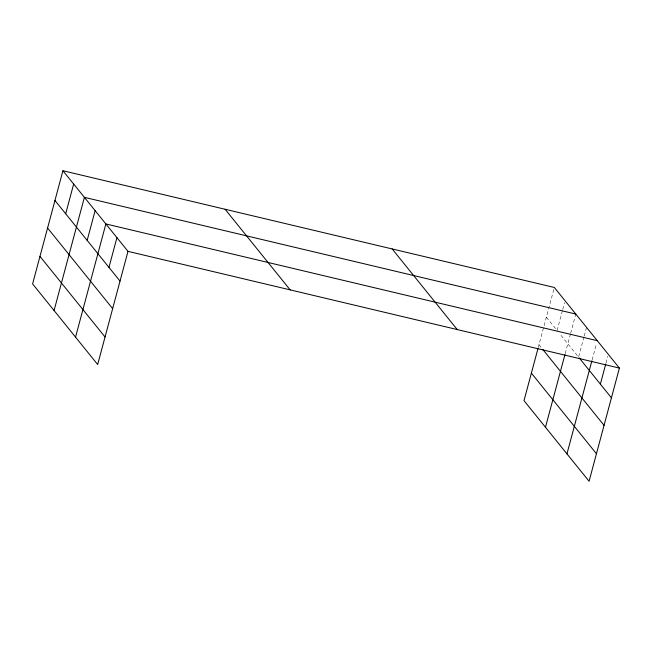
<?xml version="1.0" encoding="UTF-8"?>
<svg xmlns="http://www.w3.org/2000/svg" width="652" height="652" viewBox="0 0 652 652"><rect width="100%" height="100%" fill="white"/><g stroke="black" fill="none" stroke-linecap="round" stroke-linejoin="round"><path stroke-width="0.49" stroke-dasharray="3.26 2.44" d="M538.202 347.679L554.33 287.467M557.101 330.515L562.497 310.36M562.757 309.407L564.559 302.691M565.202 353.645L570.41 334.215M570.663 333.262L575.806 314.068M583.972 336.97L578.568 357.117L559.628 333.645M584.225 336.008L586.539 327.377M592.138 359.863L596.507 343.555M606.026 363.017L607.827 356.302M546.368 317.206L555.838 328.95M538.984 344.745L541.51 347.875"/><path stroke-width="0.98" d="M62.926 170.734L32.6 283.913L97.67 364.533L127.996 251.354L62.926 170.734L554.33 287.467L619.4 368.087L589.074 481.266L524.004 400.646L537.941 348.657M65.689 213.783L73.66 184.035M54.075 310.515L84.401 197.336L575.806 314.068M87.164 240.384L95.135 210.645M75.542 337.125L105.868 223.946L597.281 340.678M108.965 267.393L116.928 237.646M545.479 427.247L564.934 354.631M566.955 453.857L591.877 360.825M600.37 384.126L605.765 363.979M127.996 251.354L619.4 368.087M579.204 357.899L611.429 397.826M542.774 349.439L604.054 425.365M531.388 373.115L596.45 453.735M392.17 248.942L457.239 329.562M225.087 209.259L290.156 289.879M54.955 200.474L120.025 281.093M47.58 228.013L112.649 308.632M39.976 256.383L105.045 337.002"/></g></svg>
